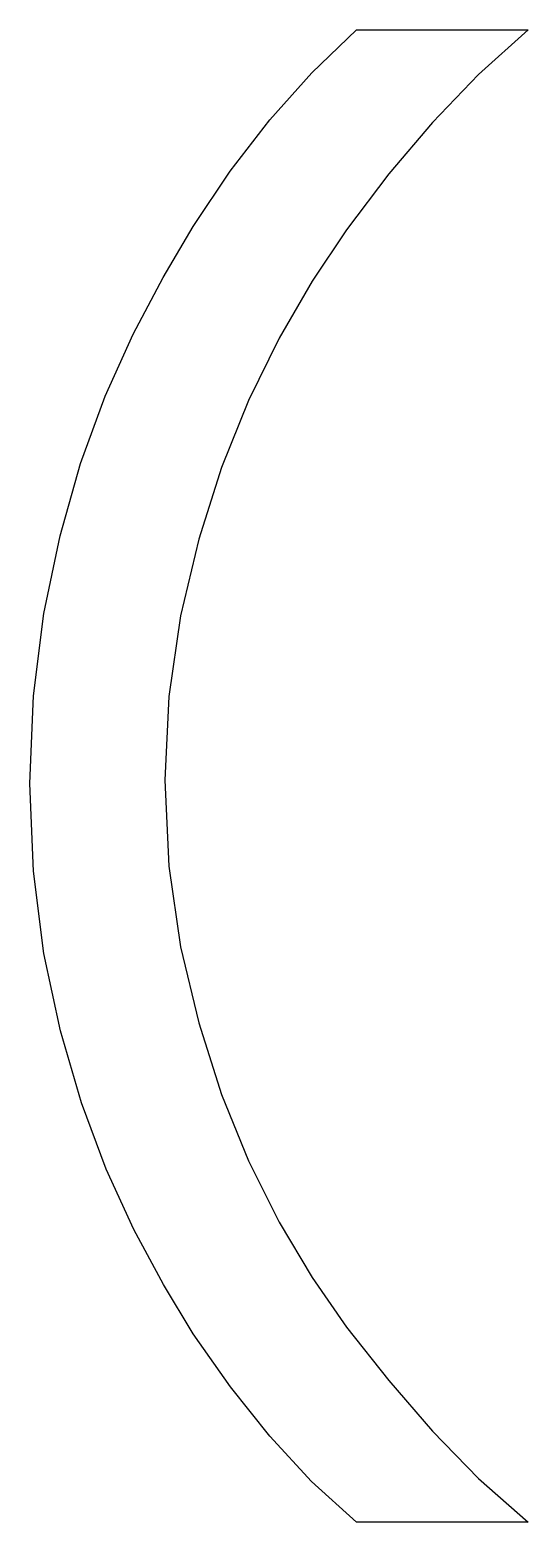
# Model space of a CAD drawing. Extents: x 0.8 to 4.9, y -1.6 to 10.8.
import ezdxf

# ---------------------------------------------------------------- set-up
doc = ezdxf.new("R2010")
doc.units = 0
doc.layers.get('0').update_dxf_attribs({"linetype": 'CONTINUOUS'})

msp = doc.modelspace()

# ---------------------------------------------------------------- linework, layer by layer
at = {"color": 0}
for p, q in [((3.11453, 10.4757), (3.48611, 10.8333)), ((3.48611, 10.8333), (4.91667, 10.8333)), ((4.91667, 10.8333), (4.50168, 10.4601)), ((2.76389, 10.0833), (3.11453, 10.4757)), ((4.50168, 10.4601), (4.11806, 10.0625)), ((2.43403, 9.65625), (2.76389, 10.0833)), ((4.11806, 10.0625), (3.75515, 9.63368)), ((2.125, 9.19444), (2.43403, 9.65625)), ((3.75515, 9.63368), (3.40278, 9.16667)), ((1.875, 8.76915), (2.125, 9.19444)), ((3.40278, 9.16667), (3.11632, 8.73964)), ((1.625, 8.29861), (1.875, 8.76915)), ((3.11632, 8.73964), (2.84028, 8.26389)), ((1.39063, 7.78299), (1.625, 8.29861)), ((2.84028, 8.26389), (2.58507, 7.74485)), ((1.1875, 7.22222), (1.39063, 7.78299)), ((2.58507, 7.74485), (2.36111, 7.1875)), ((1.01736, 6.61806), (1.1875, 7.22222)), ((2.36111, 7.1875), (2.17182, 6.59028)), ((0.881944, 5.97222), (1.01736, 6.61806)), ((2.17182, 6.59028), (2.02083, 5.95139)), ((0.793349, 5.28472), (0.881944, 5.97222)), ((2.02083, 5.95139), (1.92188, 5.27951)), ((0.763889, 4.55556), (0.793349, 5.28472)), ((1.92188, 5.27951), (1.88889, 4.58333)), ((0.793349, 3.82639), (0.763889, 4.55556)), ((1.88889, 4.58333), (1.92188, 3.86806)), ((1.92188, 3.86806), (2.02083, 3.19444)), ((0.881944, 3.13889), (0.793349, 3.82639)), ((1.0191, 2.49485), (0.881944, 3.13889)), ((2.02083, 3.19444), (2.17182, 2.56082)), ((1.19444, 1.89583), (1.0191, 2.49485)), ((2.17182, 2.56082), (2.36111, 1.96528)), ((1.40099, 1.34375), (1.19444, 1.89583)), ((2.36111, 1.96528), (2.58507, 1.41146)), ((2.58507, 1.41146), (2.84028, 0.902778)), ((1.63194, 0.840278), (1.40099, 1.34375)), ((2.84028, 0.902778), (3.11632, 0.441026)), ((1.87674, 0.383735), (1.63194, 0.840278)), ((2.125, -0.027778), (1.87674, 0.383735)), ((3.11632, 0.441026), (3.40278, 0.027778)), ((3.40278, 0.027778), (3.75521, -0.418349)), ((2.4375, -0.470486), (2.125, -0.027778)), ((2.76389, -0.881944), (2.4375, -0.470486)), ((3.75521, -0.418349), (4.11806, -0.840278)), ((4.11806, -0.840278), (4.50174, -1.23438)), ((3.11106, -1.25868), (2.76389, -0.881944)), ((4.50174, -1.23438), (4.91667, -1.59722)), ((3.48611, -1.59722), (3.11106, -1.25868)), ((4.91667, -1.59722), (3.48611, -1.59722))]:
    msp.add_line(p, q, dxfattribs=at)

doc.saveas('drawing.dxf')
